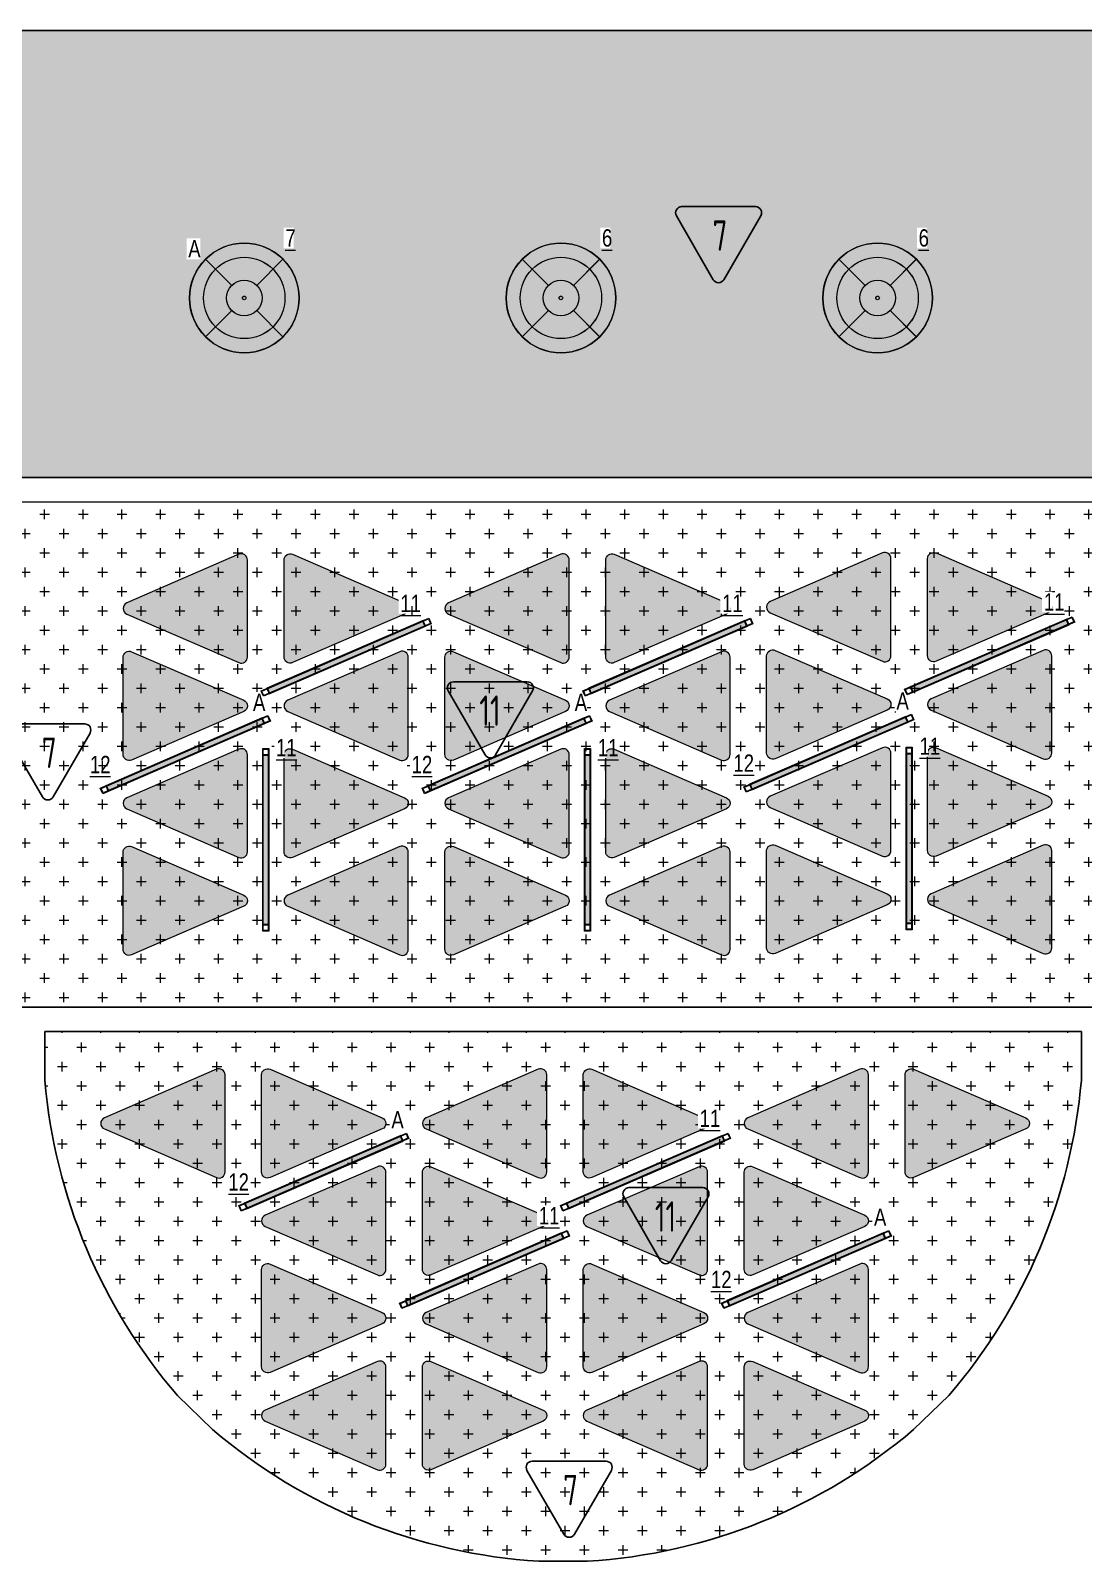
# Model space of a CAD drawing. Header units: millimetres. Extents: x -547274 to 397870, y -45599 to 141350.
# Drawn here: x -46893 to -38249, y 62294 to 74866 of the extents above; entities that cross this region are included whole.
import ezdxf

# ---------------------------------------------------------------- set-up
doc = ezdxf.new("R2010")
doc.units = ezdxf.units.MM
for name, color, linetype, lineweight in [('_ЭОМ_ОБЩ_Освещение_текст тип светильника', 172, 'Continuous', 50), ('_ЭОМ_светильник А', 1, 'Continuous', 35), ('_ЭОМ_светильник Р', 4, 'Continuous', 35), ('АР_Потолки_Штриховка', 252, 'Continuous', 0)]:
    doc.layers.add(name, color=color, linetype=linetype, lineweight=lineweight)
doc.layers.add('X-ref Light', color=250, linetype='Continuous')
for name, color, linetype, lineweight, true_color in [('АР_Потолок_RAL 095 85 40', 7, 'Continuous', 5, 0xddc87a), ('АР_Потолок_RAL 100 70 20', 7, 'Continuous', 5, 0xb3ac85), ('АР_Потолок_Покраска', 7, 'Continuous', 5, 0x007399), ('АР_Потолок_Текстура дерево', 7, 'Continuous', 5, 0xe7bf8e)]:
    doc.layers.add(name, color=color, linetype=linetype, lineweight=lineweight, true_color=true_color)
doc.layers.get('X-ref Light').off()
doc.styles.add('ISOCPEUR', font='isocpeur.ttf', dxfattribs={"height": 800})
doc.styles.add('ГОСТ', font='cad.shx', dxfattribs={"width": 0.8})

# ---------------------------------------------------------------- blocks, each defined once
blk = doc.blocks.new('A$C4757d704')
at = {"true_color": 0xf8f6b0, "transparency": 33554687}
h = blk.add_hatch(color=51, dxfattribs=at)
h.dxf.hatch_style = 1
h.paths.add_polyline_path([(214, 686), (132, 768, 0.198841), (0, 450, 0.198983), (132, 132), (214, 214, -0.198912), (116, 450, -0.198912)])
edge = h.paths.add_edge_path()
edge.add_arc((450, 450), 334, 135, 180)
edge.add_arc((450, 450), 334, 180, 225)
edge.add_line((214, 214), (347, 347))
edge.add_ellipse((450, 450), major_axis=(-146, 0), ratio=1, start_angle=315, end_angle=405, ccw=False)
edge.add_line((347, 553), (214, 686))
edge = h.paths.add_edge_path()
edge.add_line((214, 686), (347, 553))
edge.add_ellipse((450, 450), major_axis=(-146, 0), ratio=1, start_angle=225, end_angle=315, ccw=False)
edge.add_line((553, 553), (686, 686))
edge.add_arc((450, 450), 334, 45, 135)
h.paths.add_polyline_path([(132, 768), (214, 686, -0.414214), (686, 686), (768, 768, 0.414374)])
h.paths.add_polyline_path([(768, 768), (686, 686, -0.198912), (784, 450, -0.198912), (686, 214), (768, 132, 0.198983), (900, 450, 0.198841)])
edge = h.paths.add_edge_path()
edge.add_line((686, 686), (553, 553))
edge.add_ellipse((450, 450), major_axis=(-146, 0), ratio=1, start_angle=495, end_angle=585, ccw=False)
edge.add_line((553, 347), (686, 214))
edge.add_arc((450, 450), 334, 315, 360)
edge.add_arc((450, 450), 334, 0, 45)
edge = h.paths.add_edge_path()
edge.add_ellipse((450, 450), major_axis=(-146, 0), ratio=1, start_angle=405, end_angle=495, ccw=False)
edge.add_line((347, 347), (214, 214))
edge.add_arc((450, 450), 334, 225, 315)
edge.add_line((686, 214), (553, 347))
h.paths.add_polyline_path([(768, 132), (686, 214, -0.414214), (214, 214), (132, 132, 0.414054)])
edge = h.paths.add_edge_path()
edge.add_ellipse((450, 450), major_axis=(-146, 0), ratio=1, start_angle=495, end_angle=585)
edge.add_ellipse((450, 450), major_axis=(-146, 0), ratio=1, start_angle=225, end_angle=315)
edge.add_ellipse((450, 450), major_axis=(-146, 0), ratio=1, start_angle=315, end_angle=405)
edge.add_ellipse((450, 450), major_axis=(-146, 0), ratio=1, start_angle=405, end_angle=495)
edge = h.paths.add_edge_path(flags=0)
edge.add_ellipse((450, 450), major_axis=(-14.6, 0), ratio=1, start_angle=0, end_angle=360)
edge = h.paths.add_edge_path(flags=16)
edge.add_ellipse((450, 450), major_axis=(-14.6, 0), ratio=1, start_angle=0, end_angle=360)
at = {"layer": 'АР_Потолки_Штриховка', "color": 18, "ltscale": 100, "true_color": 0x000000}
for points in [[(132, 768), (347, 553)], [(768, 768), (553, 553)], [(347, 347), (132, 132)], [(553, 347), (768, 132)]]:
    blk.add_lwpolyline(points, dxfattribs=at)
for radius in [450, 334]:
    blk.add_circle((450, 450), radius, dxfattribs=at)
for major_axis in [(-146, 0), (-146, 0), (-14.6, 0)]:
    blk.add_ellipse((450, 450), major_axis=major_axis, ratio=1, start_param=3.926991, end_param=10.210176, dxfattribs=at)
blk = doc.blocks.new('светильник школа коридор')
at = {"color": 0, "linetype": 'ByBlock', "lineweight": -2}
for points in [[(-318, 318), (-103, 103)], [(318, 318), (103, 103)], [(-103, -103), (-318, -318)], [(103, -103), (318, -318)]]:
    blk.add_lwpolyline(points, dxfattribs=at)
blk.add_circle((0, 0), 334, dxfattribs=at)
for major_axis in [(-450, 0), (-146, 0), (-146, 0), (-14.6, 0)]:
    blk.add_ellipse((0, 0), major_axis=major_axis, ratio=1, start_param=3.926991, end_param=10.210176, dxfattribs=at)
blk = doc.blocks.new('RVE-PLS5070-1500-P')
at = {"color": 0, "linetype": 'ByBlock', "lineweight": -2, "ltscale": 40}
for points in [[(750, -25), (-750, -25), (-750, 25), (750, 25)], [(745, -20), (-745, -20), (-745, 20), (745, 20)]]:
    blk.add_lwpolyline(points, close=True, dxfattribs=at)

msp = doc.modelspace()

# ---------------------------------------------------------------- hatches: boundary and pattern name
at = {"layer": 'АР_Потолки_Штриховка', "ltscale": 100, "true_color": 0xf8f6b0}
h = msp.add_hatch(color=51, dxfattribs=at)
h.dxf.hatch_style = 1
h.paths.add_polyline_path([(-39648.5, 69436.8), (-38373, 69989.3), (-38388.9, 70026), (-39664.4, 69473.5)])
h = msp.add_hatch(color=51, dxfattribs=at)
h.dxf.hatch_style = 1
h.paths.add_polyline_path([(-44931.8, 69425.4), (-43656.3, 69977.9), (-43672.2, 70014.6), (-44947.7, 69462.1)])
h = msp.add_hatch(color=51, dxfattribs=at)
h.dxf.hatch_style = 1
h.paths.add_polyline_path([(-42290.2, 69425.4), (-41014.7, 69977.9), (-41030.6, 70014.6), (-42306.1, 69462.1)])
h = msp.add_hatch(color=51, dxfattribs=at)
h.dxf.hatch_style = 1
h.paths.add_polyline_path([(-46252.6, 68625.4), (-44977.1, 69177.9), (-44993, 69214.6), (-46268.5, 68662.1)])
h = msp.add_hatch(color=51, dxfattribs=at)
h.dxf.hatch_style = 1
h.paths.add_polyline_path([(-43610.9, 68625.4), (-42335.5, 69177.9), (-42351.4, 69214.6), (-43626.8, 68662.1)])
h = msp.add_hatch(color=51, dxfattribs=at)
h.dxf.hatch_style = 1
h.paths.add_polyline_path([(-40969.3, 68636.8), (-39693.8, 69189.3), (-39709.7, 69226), (-40985.2, 68673.5)])
h = msp.add_hatch(color=51, dxfattribs=at)
h.dxf.hatch_style = 1
h.paths.add_polyline_path([(-44942.4, 68915), (-44942.4, 67525), (-44982.4, 67525), (-44982.4, 68915)])
h = msp.add_hatch(color=51, dxfattribs=at)
h.dxf.hatch_style = 1
h.paths.add_polyline_path([(-42300.8, 68915), (-42300.8, 67525), (-42340.8, 67525), (-42340.8, 68915)])
h = msp.add_hatch(color=51, dxfattribs=at)
h.dxf.hatch_style = 1
h.paths.add_polyline_path([(-39659.1, 68926.4), (-39659.1, 67536.4), (-39699.1, 67536.4), (-39699.1, 68926.4)])
h = msp.add_hatch(color=51, dxfattribs=at)
h.dxf.hatch_style = 1
h.paths.add_polyline_path([(-45116.1, 65196.6), (-43840.6, 65749.1), (-43856.5, 65785.8), (-45132, 65233.3)])
h = msp.add_hatch(color=51, dxfattribs=at)
h.dxf.hatch_style = 1
h.paths.add_polyline_path([(-42474.5, 65196.6), (-41199, 65749.1), (-41214.9, 65785.8), (-42490.4, 65233.3)])
h = msp.add_hatch(color=51, dxfattribs=at)
h.dxf.hatch_style = 1
h.paths.add_polyline_path([(-43795.2, 64396.6), (-42519.7, 64949.1), (-42535.6, 64985.8), (-43811.1, 64433.3)])
h = msp.add_hatch(color=51, dxfattribs=at)
h.dxf.hatch_style = 1
h.paths.add_polyline_path([(-41153.7, 64396.6), (-39878.2, 64949.1), (-39894.1, 64985.8), (-41169.6, 64433.3)])
at = {"layer": 'АР_Потолок_RAL 095 85 40', "transparency": 33554687}
h = msp.add_hatch(color=256, dxfattribs=at)
h.dxf.hatch_style = 1
h.paths.add_polyline_path([(-46103, 70165.8, 0.6566108), (-46103, 70074.1), (-45182.3, 69675.2, 0.5396909), (-45112.4, 69721.1), (-45112.4, 70518.8, 0.5396909), (-45182.3, 70564.7)])
h = msp.add_hatch(color=256, dxfattribs=at)
h.dxf.hatch_style = 1
h.paths.add_polyline_path([(-41180.1, 70074.1, 0.6566108), (-41180.1, 70165.8), (-42100.9, 70564.7, 0.5396909), (-42170.8, 70518.8), (-42170.8, 69721.1, 0.5396909), (-42100.9, 69675.2)])
h = msp.add_hatch(color=256, dxfattribs=at)
h.dxf.hatch_style = 1
h.paths.add_polyline_path([(-38578.2, 68886.6, 0.5396909), (-38508.3, 68932.5), (-38508.3, 69730.2, 0.5396909), (-38578.2, 69776.1), (-39499, 69377.3, 0.6566108), (-39499, 69285.5)])
h = msp.add_hatch(color=256, dxfattribs=at)
h.dxf.hatch_style = 1
h.paths.add_polyline_path([(-43421.6, 69764.7, 0.5396909), (-43491.5, 69718.8), (-43491.5, 68921.1, 0.5396909), (-43421.6, 68875.2), (-42500.9, 69274.1, 0.6566108), (-42500.9, 69365.8)])
h = msp.add_hatch(color=256, dxfattribs=at)
h.dxf.hatch_style = 1
h.paths.add_polyline_path([(-44742.5, 68964.7, 0.5396909), (-44812.4, 68918.8), (-44812.4, 68121.1, 0.5396909), (-44742.5, 68075.2), (-43821.8, 68474.1, 0.6566108), (-43821.8, 68565.8)])
h = msp.add_hatch(color=256, dxfattribs=at)
h.dxf.hatch_style = 1
h.paths.add_polyline_path([(-39899, 68086.6, 0.5396909), (-39829.1, 68132.5), (-39829.1, 68930.2, 0.5396909), (-39899, 68976.1), (-40819.7, 68577.3, 0.6566108), (-40819.7, 68485.5)])
h = msp.add_hatch(color=256, dxfattribs=at)
h.dxf.hatch_style = 1
h.paths.add_polyline_path([(-46063.3, 68164.7, 0.5396909), (-46133.2, 68118.8), (-46133.2, 67321.1, 0.5396909), (-46063.3, 67275.2), (-45142.5, 67674.1, 0.6566108), (-45142.5, 67765.8)])
h = msp.add_hatch(color=256, dxfattribs=at)
h.dxf.hatch_style = 1
h.paths.add_polyline_path([(-42140.6, 67765.8, 0.6566108), (-42140.6, 67674.1), (-41219.9, 67275.2, 0.5396909), (-41150, 67321.1), (-41150, 68118.8, 0.5396909), (-41219.9, 68164.7)])
h = msp.add_hatch(color=256, dxfattribs=at)
h.dxf.hatch_style = 1
h.paths.add_polyline_path([(-46287.3, 65937.1, 0.6566108), (-46287.3, 65845.3), (-45366.6, 65446.5, 0.5396909), (-45296.7, 65492.3), (-45296.7, 66290.1, 0.5396909), (-45366.6, 66335.9)])
h = msp.add_hatch(color=256, dxfattribs=at)
h.dxf.hatch_style = 1
h.paths.add_polyline_path([(-41364.4, 65845.3, 0.6566108), (-41364.4, 65937.1), (-42285.2, 66335.9, 0.5396909), (-42355, 66290.1), (-42355, 65492.3, 0.5396909), (-42285.2, 65446.5)])
h = msp.add_hatch(color=256, dxfattribs=at)
h.dxf.hatch_style = 1
h.paths.add_polyline_path([(-43605.9, 65535.9, 0.5396909), (-43675.8, 65490.1), (-43675.8, 64692.3, 0.5396909), (-43605.9, 64646.5), (-42685.2, 65045.3, 0.6566108), (-42685.2, 65137.1)])
h = msp.add_hatch(color=256, dxfattribs=at)
h.dxf.hatch_style = 1
h.paths.add_polyline_path([(-44926.8, 64735.9, 0.5396909), (-44996.7, 64690.1), (-44996.7, 63892.3, 0.5396909), (-44926.8, 63846.5), (-44006.1, 64245.3, 0.6566108), (-44006.1, 64337.1)])
h = msp.add_hatch(color=256, dxfattribs=at)
h.dxf.hatch_style = 1
h.paths.add_polyline_path([(-40083.4, 63846.5, 0.5396909), (-40013.5, 63892.3), (-40013.5, 64690.1, 0.5396909), (-40083.4, 64735.9), (-41004.2, 64337.1, 0.6566108), (-41004.2, 64245.3)])
h = msp.add_hatch(color=256, dxfattribs=at)
h.dxf.hatch_style = 1
h.paths.add_polyline_path([(-42324.9, 63537.1, 0.6566108), (-42324.9, 63445.3), (-41404.2, 63046.5, 0.5396909), (-41334.3, 63092.3), (-41334.3, 63890.1, 0.5396909), (-41404.2, 63935.9)])
at = {"layer": 'АР_Потолок_RAL 100 70 20', "transparency": 33554687}
h = msp.add_hatch(color=256, dxfattribs=at)
h.dxf.hatch_style = 1
h.paths.add_polyline_path([(-43461.4, 70165.8, 0.6566108), (-43461.4, 70074.1), (-42540.6, 69675.2, 0.5396909), (-42470.8, 69721.1), (-42470.8, 70518.8, 0.5396909), (-42540.6, 70564.7)])
h = msp.add_hatch(color=256, dxfattribs=at)
h.dxf.hatch_style = 1
h.paths.add_polyline_path([(-39459.2, 70576.1, 0.5396909), (-39529.1, 70530.2), (-39529.1, 69732.5, 0.5396909), (-39459.2, 69686.6), (-38538.5, 70085.5, 0.6566108), (-38538.5, 70177.3)])
h = msp.add_hatch(color=256, dxfattribs=at)
h.dxf.hatch_style = 1
h.paths.add_polyline_path([(-40849.8, 68932.5, 0.5396909), (-40780, 68886.6), (-39859.2, 69285.5, 0.6566108), (-39859.2, 69377.3), (-40780, 69776.1, 0.5396909), (-40849.8, 69730.2)])
h = msp.add_hatch(color=256, dxfattribs=at)
h.dxf.hatch_style = 1
h.paths.add_polyline_path([(-44782.3, 69365.8, 0.6566108), (-44782.3, 69274.1), (-43861.5, 68875.2, 0.5396909), (-43791.7, 68921.1), (-43791.7, 69718.8, 0.5396909), (-43861.5, 69764.7)])
h = msp.add_hatch(color=256, dxfattribs=at)
h.dxf.hatch_style = 1
h.paths.add_polyline_path([(-46103, 68565.8, 0.6566108), (-46103, 68474.1), (-45182.3, 68075.2, 0.5396909), (-45112.4, 68121.1), (-45112.4, 68918.8, 0.5396909), (-45182.3, 68964.7)])
h = msp.add_hatch(color=256, dxfattribs=at)
h.dxf.hatch_style = 1
h.paths.add_polyline_path([(-41180.1, 68474.1, 0.6566108), (-41180.1, 68565.8), (-42100.9, 68964.7, 0.5396909), (-42170.8, 68918.8), (-42170.8, 68121.1, 0.5396909), (-42100.9, 68075.2)])
h = msp.add_hatch(color=256, dxfattribs=at)
h.dxf.hatch_style = 1
h.paths.add_polyline_path([(-43421.6, 68164.7, 0.5396909), (-43491.5, 68118.8), (-43491.5, 67321.1, 0.5396909), (-43421.6, 67275.2), (-42500.9, 67674.1, 0.6566108), (-42500.9, 67765.8)])
h = msp.add_hatch(color=256, dxfattribs=at)
h.dxf.hatch_style = 1
h.paths.add_polyline_path([(-38578.2, 67286.6, 0.5396909), (-38508.3, 67332.5), (-38508.3, 68130.2, 0.5396909), (-38578.2, 68176.1), (-39499, 67777.3, 0.6566108), (-39499, 67685.5)])
h = msp.add_hatch(color=256, dxfattribs=at)
h.dxf.hatch_style = 1
h.paths.add_polyline_path([(-43645.7, 65937.1, 0.6566108), (-43645.7, 65845.3), (-42724.9, 65446.5, 0.5396909), (-42655, 65492.3), (-42655, 66290.1, 0.5396909), (-42724.9, 66335.9)])
h = msp.add_hatch(color=256, dxfattribs=at)
h.dxf.hatch_style = 1
h.paths.add_polyline_path([(-39643.7, 66335.9, 0.5396909), (-39713.5, 66290.1), (-39713.5, 65492.3, 0.5396909), (-39643.7, 65446.5), (-38722.9, 65845.3, 0.6566108), (-38722.9, 65937.1)])
h = msp.add_hatch(color=256, dxfattribs=at)
h.dxf.hatch_style = 1
h.paths.add_polyline_path([(-44966.6, 65137.1, 0.6566108), (-44966.6, 65045.3), (-44045.8, 64646.5, 0.5396909), (-43975.9, 64692.3), (-43975.9, 65490.1, 0.5396909), (-44045.8, 65535.9)])
h = msp.add_hatch(color=256, dxfattribs=at)
h.dxf.hatch_style = 1
h.paths.add_polyline_path([(-41034.3, 64692.3, 0.5396909), (-40964.4, 64646.5), (-40043.7, 65045.3, 0.6566108), (-40043.7, 65137.1), (-40964.4, 65535.9, 0.5396909), (-41034.3, 65490.1)])
h = msp.add_hatch(color=256, dxfattribs=at)
h.dxf.hatch_style = 1
h.paths.add_polyline_path([(-41364.4, 64245.3, 0.6566108), (-41364.4, 64337.1), (-42285.2, 64735.9, 0.5396909), (-42355, 64690.1), (-42355, 63892.3, 0.5396909), (-42285.2, 63846.5)])
h = msp.add_hatch(color=256, dxfattribs=at)
h.dxf.hatch_style = 1
h.paths.add_polyline_path([(-43605.9, 63935.9, 0.5396909), (-43675.8, 63890.1), (-43675.8, 63092.3, 0.5396909), (-43605.9, 63046.5), (-42685.2, 63445.3, 0.6566108), (-42685.2, 63537.1)])
at = {"layer": 'АР_Потолок_Покраска'}
h = msp.add_hatch(dxfattribs=at)
h.set_pattern_fill('CROSS', color=256, scale=25)
h.paths.add_polyline_path([(-55745.7, 74164.5), (-50960.7, 74164.5), (-50960.7, 74865.7), (-34180.7, 74865.7), (-34179, 74164.5), (-29329, 74164.5), (-29330.7, 71195.7), (-55745.7, 71195.7)])
h = msp.add_hatch(dxfattribs=at)
h.set_pattern_fill('CROSS', color=256, scale=25)
h.set_pattern_definition([(0, (-298436.24, 56765.23), (158.75, 158.75), [79.375, -238.125]), (90, (-298396.55, 56725.54), (-158.75, 158.75), [79.375, -238.125])])
h.paths.add_polyline_path([(-47485.7, 70993.8), (-37247.3, 70995.7), (-37247.4, 66845.7), (-47485.7, 66845.7)])
h = msp.add_hatch(dxfattribs=at)
h.set_pattern_fill('CROSS', color=256, scale=25)
edge = h.paths.add_edge_path()
edge.add_line((-46776.1, 66645.7), (-38266, 66645.7))
edge.add_line((-38266, 66645.7), (-38266, 66245.7))
edge.add_arc((-42821.2, 66636.9), 4572, 319.30037, 355.09177, ccw=False)
edge.add_line((-39355, 63655.5), (-39642.8, 63377.6))
edge.add_arc((-42595.2, 66830.2), 4542.9, 273.46523, 310.53514, ccw=False)
edge.add_line((-42320.7, 62295.7), (-42720.7, 62295.7))
edge.add_arc((-42446.1, 66830.2), 4542.9, 229.4653, 266.535, ccw=False)
edge.add_line((-45398.6, 63377.6), (-45686.3, 63655.5))
edge.add_arc((-42219.6, 66638.5), 4573.5, 184.92695, 220.71087, ccw=False)
edge.add_line((-46776.1, 66245.7), (-46776.1, 66645.7))
at = {"layer": 'АР_Потолок_Текстура дерево', "transparency": 33554687}
h = msp.add_hatch(color=256, dxfattribs=at)
h.dxf.hatch_style = 1
h.paths.add_polyline_path([(-44742.5, 70564.7, 0.5396909), (-44812.4, 70518.8), (-44812.4, 69721.1, 0.5396909), (-44742.5, 69675.2), (-43821.8, 70074.1, 0.6566108), (-43821.8, 70165.8)])
h = msp.add_hatch(color=256, dxfattribs=at)
h.dxf.hatch_style = 1
h.paths.add_polyline_path([(-39899, 69686.6, 0.5396909), (-39829.1, 69732.5), (-39829.1, 70530.2, 0.5396909), (-39899, 70576.1), (-40819.7, 70177.3, 0.6566108), (-40819.7, 70085.5)])
h = msp.add_hatch(color=256, dxfattribs=at)
h.dxf.hatch_style = 1
h.paths.add_polyline_path([(-46063.3, 69764.7, 0.5396909), (-46133.2, 69718.8), (-46133.2, 68921.1, 0.5396909), (-46063.3, 68875.2), (-45142.5, 69274.1, 0.6566108), (-45142.5, 69365.8)])
h = msp.add_hatch(color=256, dxfattribs=at)
h.dxf.hatch_style = 1
h.paths.add_polyline_path([(-42140.6, 69365.8, 0.6566108), (-42140.6, 69274.1), (-41219.9, 68875.2, 0.5396909), (-41150, 68921.1), (-41150, 69718.8, 0.5396909), (-41219.9, 69764.7)])
h = msp.add_hatch(color=256, dxfattribs=at)
h.dxf.hatch_style = 1
h.paths.add_polyline_path([(-43461.4, 68565.8, 0.6566108), (-43461.4, 68474.1), (-42540.6, 68075.2, 0.5396909), (-42470.8, 68121.1), (-42470.8, 68918.8, 0.5396909), (-42540.6, 68964.7)])
h = msp.add_hatch(color=256, dxfattribs=at)
h.dxf.hatch_style = 1
h.paths.add_polyline_path([(-39459.2, 68976.1, 0.5396909), (-39529.1, 68930.2), (-39529.1, 68132.5, 0.5396909), (-39459.2, 68086.6), (-38538.5, 68485.5, 0.6566108), (-38538.5, 68577.3)])
h = msp.add_hatch(color=256, dxfattribs=at)
h.dxf.hatch_style = 1
h.paths.add_polyline_path([(-44782.3, 67765.8, 0.6566108), (-44782.3, 67674.1), (-43861.5, 67275.2, 0.5396909), (-43791.7, 67321.1), (-43791.7, 68118.8, 0.5396909), (-43861.5, 68164.7)])
h = msp.add_hatch(color=256, dxfattribs=at)
h.dxf.hatch_style = 1
h.paths.add_polyline_path([(-40849.8, 67332.5, 0.5396909), (-40780, 67286.6), (-39859.2, 67685.5, 0.6566108), (-39859.2, 67777.3), (-40780, 68176.1, 0.5396909), (-40849.8, 68130.2)])
h = msp.add_hatch(color=256, dxfattribs=at)
h.dxf.hatch_style = 1
h.paths.add_polyline_path([(-44926.8, 66335.9, 0.5396909), (-44996.7, 66290.1), (-44996.7, 65492.3, 0.5396909), (-44926.8, 65446.5), (-44006.1, 65845.3, 0.6566108), (-44006.1, 65937.1)])
h = msp.add_hatch(color=256, dxfattribs=at)
h.dxf.hatch_style = 1
h.paths.add_polyline_path([(-40083.4, 65446.5, 0.5396909), (-40013.5, 65492.3), (-40013.5, 66290.1, 0.5396909), (-40083.4, 66335.9), (-41004.2, 65937.1, 0.6566108), (-41004.2, 65845.3)])
h = msp.add_hatch(color=256, dxfattribs=at)
h.dxf.hatch_style = 1
h.paths.add_polyline_path([(-42324.9, 65137.1, 0.6566108), (-42324.9, 65045.3), (-41404.2, 64646.5, 0.5396909), (-41334.3, 64692.3), (-41334.3, 65490.1, 0.5396909), (-41404.2, 65535.9)])
h = msp.add_hatch(color=256, dxfattribs=at)
h.dxf.hatch_style = 1
h.paths.add_polyline_path([(-43645.7, 64337.1, 0.6566108), (-43645.7, 64245.3), (-42724.9, 63846.5, 0.5396909), (-42655, 63892.3), (-42655, 64690.1, 0.5396909), (-42724.9, 64735.9)])
h = msp.add_hatch(color=256, dxfattribs=at)
h.dxf.hatch_style = 1
h.paths.add_polyline_path([(-44966.6, 63537.1, 0.6566108), (-44966.6, 63445.3), (-44045.8, 63046.5, 0.5396909), (-43975.9, 63092.3), (-43975.9, 63890.1, 0.5396909), (-44045.8, 63935.9)])
h = msp.add_hatch(color=256, dxfattribs=at)
h.dxf.hatch_style = 1
h.paths.add_polyline_path([(-41034.3, 63092.3, 0.5396909), (-40964.4, 63046.5), (-40043.7, 63445.3, 0.6566108), (-40043.7, 63537.1), (-40964.4, 63935.9, 0.5396909), (-41034.3, 63890.1)])

# ---------------------------------------------------------------- linework, layer by layer
for points in [[(-55745.7, 74164.5), (-50960.7, 74164.5), (-50960.7, 74865.7), (-34180.7, 74865.7), (-34179, 74164.5), (-29329, 74164.5), (-29330.7, 71195.7), (-55745.7, 71195.7)], [(-47485.7, 70993.8), (-37247.3, 70995.7), (-37247.4, 66845.7), (-47485.7, 66845.7)]]:
    msp.add_lwpolyline(points, close=True)
for points in [[(-41547.7, 73420.2), (-40941.5, 73420.2, -0.5773495), (-40898.2, 73345.2), (-41201.3, 72820.2, -0.5773541), (-41287.9, 72820.2), (-41591, 73345.2, -0.5773491), (-41547.7, 73420.2, -0.0000017)], [(-43421.1, 69517.8), (-42814.9, 69517.8, -0.5773495), (-42771.6, 69442.8), (-43074.7, 68917.8, -0.5773541), (-43161.3, 68917.8), (-43464.4, 69442.8, -0.5773491), (-43421.1, 69517.8, -0.0000017)], [(-47054.7, 69172.3), (-46448.5, 69172.3, -0.5773495), (-46405.2, 69097.3), (-46708.3, 68572.3, -0.5773541), (-46794.9, 68572.3), (-47098, 69097.3, -0.5773491), (-47054.7, 69172.3, -0.0000017)], [(-41980.1, 65363.8), (-41373.9, 65363.8, -0.5773495), (-41330.6, 65288.8), (-41633.7, 64763.8, -0.5773541), (-41720.3, 64763.8), (-42023.4, 65288.8, -0.5773491), (-41980.1, 65363.8, -0.0000017)], [(-42774.4, 63116.9), (-42168.2, 63116.9, -0.5773495), (-42124.9, 63041.9), (-42428, 62516.9, -0.5773541), (-42514.6, 62516.9), (-42817.7, 63041.9, -0.5773491), (-42774.4, 63116.9, -0.0000017)]]:
    msp.add_lwpolyline(points, format="xyb")
msp.add_lwpolyline([(-46776.1, 66645.7), (-38266, 66645.7), (-38266, 66245.7, -0.1574515), (-39355, 63655.5), (-39642.8, 63377.6, -0.1631735), (-42320.7, 62295.7), (-42720.7, 62295.7, -0.1631725), (-45398.6, 63377.6), (-45686.3, 63655.5, -0.1574181), (-46776.1, 66245.7)], format="xyb", close=True)
at = {"layer": 'АР_Потолки_Штриховка', "color": 18, "ltscale": 100, "true_color": 0x000000}
for points in [[(-45182.3, 69675.2, 0.5396909), (-45112.4, 69721.1), (-45112.4, 70518.8, 0.5396909), (-45182.3, 70564.7), (-46103, 70165.8, 0.6566108), (-46103, 70074.1), (-45182.3, 69675.2)], [(-44742.5, 69675.2, -0.5396909), (-44812.4, 69721.1), (-44812.4, 70518.8, -0.5396909), (-44742.5, 70564.7), (-43821.8, 70165.8, -0.6566108), (-43821.8, 70074.1), (-44742.5, 69675.2)], [(-42540.6, 69675.2, 0.5396909), (-42470.8, 69721.1), (-42470.8, 70518.8, 0.5396909), (-42540.6, 70564.7), (-43461.4, 70165.8, 0.6566108), (-43461.4, 70074.1), (-42540.6, 69675.2)], [(-42100.9, 69675.2, -0.5396909), (-42170.8, 69721.1), (-42170.8, 70518.8, -0.5396909), (-42100.9, 70564.7), (-41180.1, 70165.8, -0.6566108), (-41180.1, 70074.1), (-42100.9, 69675.2)], [(-39899, 69686.6, 0.5396909), (-39829.1, 69732.5), (-39829.1, 70530.2, 0.5396909), (-39899, 70576.1), (-40819.7, 70177.3, 0.6566108), (-40819.7, 70085.5), (-39899, 69686.6)], [(-39459.2, 69686.6, -0.5396909), (-39529.1, 69732.5), (-39529.1, 70530.2, -0.5396909), (-39459.2, 70576.1), (-38538.5, 70177.3, -0.6566108), (-38538.5, 70085.5), (-39459.2, 69686.6)], [(-40780, 68886.6, -0.5396909), (-40849.8, 68932.5), (-40849.8, 69730.2, -0.5396909), (-40780, 69776.1), (-39859.2, 69377.3, -0.6566108), (-39859.2, 69285.5), (-40780, 68886.6)], [(-38578.2, 68886.6, 0.5396909), (-38508.3, 68932.5), (-38508.3, 69730.2, 0.5396909), (-38578.2, 69776.1), (-39499, 69377.3, 0.6566108), (-39499, 69285.5), (-38578.2, 68886.6)], [(-46063.3, 68875.2, -0.5396909), (-46133.2, 68921.1), (-46133.2, 69718.8, -0.5396909), (-46063.3, 69764.7), (-45142.5, 69365.8, -0.6566108), (-45142.5, 69274.1), (-46063.3, 68875.2)], [(-43861.5, 68875.2, 0.5396909), (-43791.7, 68921.1), (-43791.7, 69718.8, 0.5396909), (-43861.5, 69764.7), (-44782.3, 69365.8, 0.6566108), (-44782.3, 69274.1), (-43861.5, 68875.2)], [(-43421.6, 68875.2, -0.5396909), (-43491.5, 68921.1), (-43491.5, 69718.8, -0.5396909), (-43421.6, 69764.7), (-42500.9, 69365.8, -0.6566108), (-42500.9, 69274.1), (-43421.6, 68875.2)], [(-41219.9, 68875.2, 0.5396909), (-41150, 68921.1), (-41150, 69718.8, 0.5396909), (-41219.9, 69764.7), (-42140.6, 69365.8, 0.6566108), (-42140.6, 69274.1), (-41219.9, 68875.2)], [(-45182.3, 68075.2, 0.5396909), (-45112.4, 68121.1), (-45112.4, 68918.8, 0.5396909), (-45182.3, 68964.7), (-46103, 68565.8, 0.6566108), (-46103, 68474.1), (-45182.3, 68075.2)], [(-44742.5, 68075.2, -0.5396909), (-44812.4, 68121.1), (-44812.4, 68918.8, -0.5396909), (-44742.5, 68964.7), (-43821.8, 68565.8, -0.6566108), (-43821.8, 68474.1), (-44742.5, 68075.2)], [(-42540.6, 68075.2, 0.5396909), (-42470.8, 68121.1), (-42470.8, 68918.8, 0.5396909), (-42540.6, 68964.7), (-43461.4, 68565.8, 0.6566108), (-43461.4, 68474.1), (-42540.6, 68075.2)], [(-42100.9, 68075.2, -0.5396909), (-42170.8, 68121.1), (-42170.8, 68918.8, -0.5396909), (-42100.9, 68964.7), (-41180.1, 68565.8, -0.6566108), (-41180.1, 68474.1), (-42100.9, 68075.2)], [(-39899, 68086.6, 0.5396909), (-39829.1, 68132.5), (-39829.1, 68930.2, 0.5396909), (-39899, 68976.1), (-40819.7, 68577.3, 0.6566108), (-40819.7, 68485.5), (-39899, 68086.6)], [(-39459.2, 68086.6, -0.5396909), (-39529.1, 68132.5), (-39529.1, 68930.2, -0.5396909), (-39459.2, 68976.1), (-38538.5, 68577.3, -0.6566108), (-38538.5, 68485.5), (-39459.2, 68086.6)], [(-46063.3, 67275.2, -0.5396909), (-46133.2, 67321.1), (-46133.2, 68118.8, -0.5396909), (-46063.3, 68164.7), (-45142.5, 67765.8, -0.6566108), (-45142.5, 67674.1), (-46063.3, 67275.2)], [(-43861.5, 67275.2, 0.5396909), (-43791.7, 67321.1), (-43791.7, 68118.8, 0.5396909), (-43861.5, 68164.7), (-44782.3, 67765.8, 0.6566108), (-44782.3, 67674.1), (-43861.5, 67275.2)], [(-43421.6, 67275.2, -0.5396909), (-43491.5, 67321.1), (-43491.5, 68118.8, -0.5396909), (-43421.6, 68164.7), (-42500.9, 67765.8, -0.6566108), (-42500.9, 67674.1), (-43421.6, 67275.2)], [(-41219.9, 67275.2, 0.5396909), (-41150, 67321.1), (-41150, 68118.8, 0.5396909), (-41219.9, 68164.7), (-42140.6, 67765.8, 0.6566108), (-42140.6, 67674.1), (-41219.9, 67275.2)], [(-40780, 67286.6, -0.5396909), (-40849.8, 67332.5), (-40849.8, 68130.2, -0.5396909), (-40780, 68176.1), (-39859.2, 67777.3, -0.6566108), (-39859.2, 67685.5), (-40780, 67286.6)], [(-38578.2, 67286.6, 0.5396909), (-38508.3, 67332.5), (-38508.3, 68130.2, 0.5396909), (-38578.2, 68176.1), (-39499, 67777.3, 0.6566108), (-39499, 67685.5), (-38578.2, 67286.6)], [(-45366.6, 65446.5, 0.5396909), (-45296.7, 65492.3), (-45296.7, 66290.1, 0.5396909), (-45366.6, 66335.9), (-46287.3, 65937.1, 0.6566108), (-46287.3, 65845.3), (-45366.6, 65446.5)], [(-44926.8, 65446.5, -0.5396909), (-44996.7, 65492.3), (-44996.7, 66290.1, -0.5396909), (-44926.8, 66335.9), (-44006.1, 65937.1, -0.6566108), (-44006.1, 65845.3), (-44926.8, 65446.5)], [(-42724.9, 65446.5, 0.5396909), (-42655, 65492.3), (-42655, 66290.1, 0.5396909), (-42724.9, 66335.9), (-43645.7, 65937.1, 0.6566108), (-43645.7, 65845.3), (-42724.9, 65446.5)], [(-42285.2, 65446.5, -0.5396909), (-42355, 65492.3), (-42355, 66290.1, -0.5396909), (-42285.2, 66335.9), (-41364.4, 65937.1, -0.6566108), (-41364.4, 65845.3), (-42285.2, 65446.5)], [(-40083.4, 65446.5, 0.5396909), (-40013.5, 65492.3), (-40013.5, 66290.1, 0.5396909), (-40083.4, 66335.9), (-41004.2, 65937.1, 0.6566108), (-41004.2, 65845.3), (-40083.4, 65446.5)], [(-39643.7, 65446.5, -0.5396909), (-39713.5, 65492.3), (-39713.5, 66290.1, -0.5396909), (-39643.7, 66335.9), (-38722.9, 65937.1, -0.6566108), (-38722.9, 65845.3), (-39643.7, 65446.5)], [(-44045.8, 64646.5, 0.5396909), (-43975.9, 64692.3), (-43975.9, 65490.1, 0.5396909), (-44045.8, 65535.9), (-44966.6, 65137.1, 0.6566108), (-44966.6, 65045.3), (-44045.8, 64646.5)], [(-43605.9, 64646.5, -0.5396909), (-43675.8, 64692.3), (-43675.8, 65490.1, -0.5396909), (-43605.9, 65535.9), (-42685.2, 65137.1, -0.6566108), (-42685.2, 65045.3), (-43605.9, 64646.5)], [(-41404.2, 64646.5, 0.5396909), (-41334.3, 64692.3), (-41334.3, 65490.1, 0.5396909), (-41404.2, 65535.9), (-42324.9, 65137.1, 0.6566108), (-42324.9, 65045.3), (-41404.2, 64646.5)], [(-40964.4, 64646.5, -0.5396909), (-41034.3, 64692.3), (-41034.3, 65490.1, -0.5396909), (-40964.4, 65535.9), (-40043.7, 65137.1, -0.6566108), (-40043.7, 65045.3), (-40964.4, 64646.5)], [(-44926.8, 63846.5, -0.5396909), (-44996.7, 63892.3), (-44996.7, 64690.1, -0.5396909), (-44926.8, 64735.9), (-44006.1, 64337.1, -0.6566108), (-44006.1, 64245.3), (-44926.8, 63846.5)], [(-42724.9, 63846.5, 0.5396909), (-42655, 63892.3), (-42655, 64690.1, 0.5396909), (-42724.9, 64735.9), (-43645.7, 64337.1, 0.6566108), (-43645.7, 64245.3), (-42724.9, 63846.5)], [(-42285.2, 63846.5, -0.5396909), (-42355, 63892.3), (-42355, 64690.1, -0.5396909), (-42285.2, 64735.9), (-41364.4, 64337.1, -0.6566108), (-41364.4, 64245.3), (-42285.2, 63846.5)], [(-40083.4, 63846.5, 0.5396909), (-40013.5, 63892.3), (-40013.5, 64690.1, 0.5396909), (-40083.4, 64735.9), (-41004.2, 64337.1, 0.6566108), (-41004.2, 64245.3), (-40083.4, 63846.5)], [(-44045.8, 63046.5, 0.5396909), (-43975.9, 63092.3), (-43975.9, 63890.1, 0.5396909), (-44045.8, 63935.9), (-44966.6, 63537.1, 0.6566108), (-44966.6, 63445.3), (-44045.8, 63046.5)], [(-43605.9, 63046.5, -0.5396909), (-43675.8, 63092.3), (-43675.8, 63890.1, -0.5396909), (-43605.9, 63935.9), (-42685.2, 63537.1, -0.6566108), (-42685.2, 63445.3), (-43605.9, 63046.5)], [(-41404.2, 63046.5, 0.5396909), (-41334.3, 63092.3), (-41334.3, 63890.1, 0.5396909), (-41404.2, 63935.9), (-42324.9, 63537.1, 0.6566108), (-42324.9, 63445.3), (-41404.2, 63046.5)], [(-40964.4, 63046.5, -0.5396909), (-41034.3, 63092.3), (-41034.3, 63890.1, -0.5396909), (-40964.4, 63935.9), (-40043.7, 63537.1, -0.6566108), (-40043.7, 63445.3), (-40964.4, 63046.5)]]:
    msp.add_lwpolyline(points, format="xyb", dxfattribs=at)
at = {"layer": 'АР_Потолки_Штриховка', "color": 18, "lineweight": 18, "ltscale": 100, "true_color": 0x000000}
for points in [[(-45182.3, 69675.2, 0.5396909), (-45112.4, 69721.1), (-45112.4, 70518.8, 0.5396909), (-45182.3, 70564.7), (-46103, 70165.8, 0.6566108), (-46103, 70074.1), (-45182.3, 69675.2)], [(-44742.5, 69675.2, -0.5396909), (-44812.4, 69721.1), (-44812.4, 70518.8, -0.5396909), (-44742.5, 70564.7), (-43821.8, 70165.8, -0.6566108), (-43821.8, 70074.1), (-44742.5, 69675.2)], [(-42540.6, 69675.2, 0.5396909), (-42470.8, 69721.1), (-42470.8, 70518.8, 0.5396909), (-42540.6, 70564.7), (-43461.4, 70165.8, 0.6566108), (-43461.4, 70074.1), (-42540.6, 69675.2)], [(-42100.9, 69675.2, -0.5396909), (-42170.8, 69721.1), (-42170.8, 70518.8, -0.5396909), (-42100.9, 70564.7), (-41180.1, 70165.8, -0.6566108), (-41180.1, 70074.1), (-42100.9, 69675.2)], [(-39899, 69686.6, 0.5396909), (-39829.1, 69732.5), (-39829.1, 70530.2, 0.5396909), (-39899, 70576.1), (-40819.7, 70177.3, 0.6566108), (-40819.7, 70085.5), (-39899, 69686.6)], [(-39459.2, 69686.6, -0.5396909), (-39529.1, 69732.5), (-39529.1, 70530.2, -0.5396909), (-39459.2, 70576.1), (-38538.5, 70177.3, -0.6566108), (-38538.5, 70085.5), (-39459.2, 69686.6)], [(-40780, 68886.6, -0.5396909), (-40849.8, 68932.5), (-40849.8, 69730.2, -0.5396909), (-40780, 69776.1), (-39859.2, 69377.3, -0.6566108), (-39859.2, 69285.5), (-40780, 68886.6)], [(-38578.2, 68886.6, 0.5396909), (-38508.3, 68932.5), (-38508.3, 69730.2, 0.5396909), (-38578.2, 69776.1), (-39499, 69377.3, 0.6566108), (-39499, 69285.5), (-38578.2, 68886.6)], [(-46063.3, 68875.2, -0.5396909), (-46133.2, 68921.1), (-46133.2, 69718.8, -0.5396909), (-46063.3, 69764.7), (-45142.5, 69365.8, -0.6566108), (-45142.5, 69274.1), (-46063.3, 68875.2)], [(-43861.5, 68875.2, 0.5396909), (-43791.7, 68921.1), (-43791.7, 69718.8, 0.5396909), (-43861.5, 69764.7), (-44782.3, 69365.8, 0.6566108), (-44782.3, 69274.1), (-43861.5, 68875.2)], [(-43421.6, 68875.2, -0.5396909), (-43491.5, 68921.1), (-43491.5, 69718.8, -0.5396909), (-43421.6, 69764.7), (-42500.9, 69365.8, -0.6566108), (-42500.9, 69274.1), (-43421.6, 68875.2)], [(-41219.9, 68875.2, 0.5396909), (-41150, 68921.1), (-41150, 69718.8, 0.5396909), (-41219.9, 69764.7), (-42140.6, 69365.8, 0.6566108), (-42140.6, 69274.1), (-41219.9, 68875.2)], [(-45182.3, 68075.2, 0.5396909), (-45112.4, 68121.1), (-45112.4, 68918.8, 0.5396909), (-45182.3, 68964.7), (-46103, 68565.8, 0.6566108), (-46103, 68474.1), (-45182.3, 68075.2)], [(-44742.5, 68075.2, -0.5396909), (-44812.4, 68121.1), (-44812.4, 68918.8, -0.5396909), (-44742.5, 68964.7), (-43821.8, 68565.8, -0.6566108), (-43821.8, 68474.1), (-44742.5, 68075.2)], [(-42540.6, 68075.2, 0.5396909), (-42470.8, 68121.1), (-42470.8, 68918.8, 0.5396909), (-42540.6, 68964.7), (-43461.4, 68565.8, 0.6566108), (-43461.4, 68474.1), (-42540.6, 68075.2)], [(-42100.9, 68075.2, -0.5396909), (-42170.8, 68121.1), (-42170.8, 68918.8, -0.5396909), (-42100.9, 68964.7), (-41180.1, 68565.8, -0.6566108), (-41180.1, 68474.1), (-42100.9, 68075.2)], [(-39899, 68086.6, 0.5396909), (-39829.1, 68132.5), (-39829.1, 68930.2, 0.5396909), (-39899, 68976.1), (-40819.7, 68577.3, 0.6566108), (-40819.7, 68485.5), (-39899, 68086.6)], [(-39459.2, 68086.6, -0.5396909), (-39529.1, 68132.5), (-39529.1, 68930.2, -0.5396909), (-39459.2, 68976.1), (-38538.5, 68577.3, -0.6566108), (-38538.5, 68485.5), (-39459.2, 68086.6)], [(-46063.3, 67275.2, -0.5396909), (-46133.2, 67321.1), (-46133.2, 68118.8, -0.5396909), (-46063.3, 68164.7), (-45142.5, 67765.8, -0.6566108), (-45142.5, 67674.1), (-46063.3, 67275.2)], [(-43861.5, 67275.2, 0.5396909), (-43791.7, 67321.1), (-43791.7, 68118.8, 0.5396909), (-43861.5, 68164.7), (-44782.3, 67765.8, 0.6566108), (-44782.3, 67674.1), (-43861.5, 67275.2)], [(-43421.6, 67275.2, -0.5396909), (-43491.5, 67321.1), (-43491.5, 68118.8, -0.5396909), (-43421.6, 68164.7), (-42500.9, 67765.8, -0.6566108), (-42500.9, 67674.1), (-43421.6, 67275.2)], [(-41219.9, 67275.2, 0.5396909), (-41150, 67321.1), (-41150, 68118.8, 0.5396909), (-41219.9, 68164.7), (-42140.6, 67765.8, 0.6566108), (-42140.6, 67674.1), (-41219.9, 67275.2)], [(-40780, 67286.6, -0.5396909), (-40849.8, 67332.5), (-40849.8, 68130.2, -0.5396909), (-40780, 68176.1), (-39859.2, 67777.3, -0.6566108), (-39859.2, 67685.5), (-40780, 67286.6)], [(-38578.2, 67286.6, 0.5396909), (-38508.3, 67332.5), (-38508.3, 68130.2, 0.5396909), (-38578.2, 68176.1), (-39499, 67777.3, 0.6566108), (-39499, 67685.5), (-38578.2, 67286.6)], [(-45366.6, 65446.5, 0.5396909), (-45296.7, 65492.3), (-45296.7, 66290.1, 0.5396909), (-45366.6, 66335.9), (-46287.3, 65937.1, 0.6566108), (-46287.3, 65845.3), (-45366.6, 65446.5)], [(-44926.8, 65446.5, -0.5396909), (-44996.7, 65492.3), (-44996.7, 66290.1, -0.5396909), (-44926.8, 66335.9), (-44006.1, 65937.1, -0.6566108), (-44006.1, 65845.3), (-44926.8, 65446.5)], [(-42724.9, 65446.5, 0.5396909), (-42655, 65492.3), (-42655, 66290.1, 0.5396909), (-42724.9, 66335.9), (-43645.7, 65937.1, 0.6566108), (-43645.7, 65845.3), (-42724.9, 65446.5)], [(-42285.2, 65446.5, -0.5396909), (-42355, 65492.3), (-42355, 66290.1, -0.5396909), (-42285.2, 66335.9), (-41364.4, 65937.1, -0.6566108), (-41364.4, 65845.3), (-42285.2, 65446.5)], [(-40083.4, 65446.5, 0.5396909), (-40013.5, 65492.3), (-40013.5, 66290.1, 0.5396909), (-40083.4, 66335.9), (-41004.2, 65937.1, 0.6566108), (-41004.2, 65845.3), (-40083.4, 65446.5)], [(-39643.7, 65446.5, -0.5396909), (-39713.5, 65492.3), (-39713.5, 66290.1, -0.5396909), (-39643.7, 66335.9), (-38722.9, 65937.1, -0.6566108), (-38722.9, 65845.3), (-39643.7, 65446.5)], [(-44045.8, 64646.5, 0.5396909), (-43975.9, 64692.3), (-43975.9, 65490.1, 0.5396909), (-44045.8, 65535.9), (-44966.6, 65137.1, 0.6566108), (-44966.6, 65045.3), (-44045.8, 64646.5)], [(-43605.9, 64646.5, -0.5396909), (-43675.8, 64692.3), (-43675.8, 65490.1, -0.5396909), (-43605.9, 65535.9), (-42685.2, 65137.1, -0.6566108), (-42685.2, 65045.3), (-43605.9, 64646.5)], [(-41404.2, 64646.5, 0.5396909), (-41334.3, 64692.3), (-41334.3, 65490.1, 0.5396909), (-41404.2, 65535.9), (-42324.9, 65137.1, 0.6566108), (-42324.9, 65045.3), (-41404.2, 64646.5)], [(-40964.4, 64646.5, -0.5396909), (-41034.3, 64692.3), (-41034.3, 65490.1, -0.5396909), (-40964.4, 65535.9), (-40043.7, 65137.1, -0.6566108), (-40043.7, 65045.3), (-40964.4, 64646.5)], [(-44926.8, 63846.5, -0.5396909), (-44996.7, 63892.3), (-44996.7, 64690.1, -0.5396909), (-44926.8, 64735.9), (-44006.1, 64337.1, -0.6566108), (-44006.1, 64245.3), (-44926.8, 63846.5)], [(-42724.9, 63846.5, 0.5396909), (-42655, 63892.3), (-42655, 64690.1, 0.5396909), (-42724.9, 64735.9), (-43645.7, 64337.1, 0.6566108), (-43645.7, 64245.3), (-42724.9, 63846.5)], [(-42285.2, 63846.5, -0.5396909), (-42355, 63892.3), (-42355, 64690.1, -0.5396909), (-42285.2, 64735.9), (-41364.4, 64337.1, -0.6566108), (-41364.4, 64245.3), (-42285.2, 63846.5)], [(-40083.4, 63846.5, 0.5396909), (-40013.5, 63892.3), (-40013.5, 64690.1, 0.5396909), (-40083.4, 64735.9), (-41004.2, 64337.1, 0.6566108), (-41004.2, 64245.3), (-40083.4, 63846.5)], [(-44045.8, 63046.5, 0.5396909), (-43975.9, 63092.3), (-43975.9, 63890.1, 0.5396909), (-44045.8, 63935.9), (-44966.6, 63537.1, 0.6566108), (-44966.6, 63445.3), (-44045.8, 63046.5)], [(-43605.9, 63046.5, -0.5396909), (-43675.8, 63092.3), (-43675.8, 63890.1, -0.5396909), (-43605.9, 63935.9), (-42685.2, 63537.1, -0.6566108), (-42685.2, 63445.3), (-43605.9, 63046.5)], [(-41404.2, 63046.5, 0.5396909), (-41334.3, 63092.3), (-41334.3, 63890.1, 0.5396909), (-41404.2, 63935.9), (-42324.9, 63537.1, 0.6566108), (-42324.9, 63445.3), (-41404.2, 63046.5)], [(-40964.4, 63046.5, -0.5396909), (-41034.3, 63092.3), (-41034.3, 63890.1, -0.5396909), (-40964.4, 63935.9), (-40043.7, 63537.1, -0.6566108), (-40043.7, 63445.3), (-40964.4, 63046.5)]]:
    msp.add_lwpolyline(points, format="xyb", dxfattribs=at)
at = {"layer": 'АР_Потолки_Штриховка', "color": 18, "ltscale": 100, "true_color": 0x000000}
for points in [[(-39651.1, 69430.2), (-38366.5, 69986.7), (-38386.3, 70032.6), (-39671, 69476.1)], [(-39648.5, 69436.8), (-38373, 69989.3), (-38388.9, 70026), (-39664.4, 69473.5)], [(-44934.4, 69418.8), (-43649.8, 69975.3), (-43669.6, 70021.1), (-44954.3, 69464.7)], [(-44931.8, 69425.4), (-43656.3, 69977.9), (-43672.2, 70014.6), (-44947.7, 69462.1)], [(-42292.8, 69418.8), (-41008.1, 69975.3), (-41028, 70021.1), (-42312.7, 69464.7)], [(-42290.2, 69425.4), (-41014.7, 69977.9), (-41030.6, 70014.6), (-42306.1, 69462.1)], [(-46255.2, 68618.8), (-44970.5, 69175.3), (-44990.4, 69221.1), (-46275, 68664.7)], [(-46252.6, 68625.4), (-44977.1, 69177.9), (-44993, 69214.6), (-46268.5, 68662.1)], [(-43613.5, 68618.8), (-42328.9, 69175.3), (-42348.8, 69221.1), (-43633.4, 68664.7)], [(-43610.9, 68625.4), (-42335.5, 69177.9), (-42351.4, 69214.6), (-43626.8, 68662.1)], [(-40971.9, 68630.2), (-39687.2, 69186.7), (-39707.1, 69232.6), (-40991.7, 68676.1)], [(-40969.3, 68636.8), (-39693.8, 69189.3), (-39709.7, 69226), (-40985.2, 68673.5)], [(-44937.4, 68920), (-44937.4, 67520), (-44987.4, 67520), (-44987.4, 68920)], [(-44942.4, 68915), (-44942.4, 67525), (-44982.4, 67525), (-44982.4, 68915)], [(-42295.8, 68920), (-42295.8, 67520), (-42345.8, 67520), (-42345.8, 68920)], [(-42300.8, 68915), (-42300.8, 67525), (-42340.8, 67525), (-42340.8, 68915)], [(-39654.1, 68931.4), (-39654.1, 67531.4), (-39704.1, 67531.4), (-39704.1, 68931.4)], [(-39659.1, 68926.4), (-39659.1, 67536.4), (-39699.1, 67536.4), (-39699.1, 68926.4)], [(-45118.7, 65190), (-43834, 65746.5), (-43853.9, 65792.4), (-45138.6, 65235.9)], [(-45116.1, 65196.6), (-43840.6, 65749.1), (-43856.5, 65785.8), (-45132, 65233.3)], [(-42477.1, 65190), (-41192.4, 65746.5), (-41212.3, 65792.4), (-42496.9, 65235.9)], [(-42474.5, 65196.6), (-41199, 65749.1), (-41214.9, 65785.8), (-42490.4, 65233.3)], [(-43797.8, 64390), (-42513.2, 64946.5), (-42533, 64992.4), (-43817.7, 64435.9)], [(-43795.2, 64396.6), (-42519.7, 64949.1), (-42535.6, 64985.8), (-43811.1, 64433.3)], [(-41156.3, 64390), (-39871.6, 64946.5), (-39891.5, 64992.4), (-41176.2, 64435.9)], [(-41153.7, 64396.6), (-39878.2, 64949.1), (-39894.1, 64985.8), (-41169.6, 64433.3)]]:
    msp.add_lwpolyline(points, close=True, dxfattribs=at)
at = {"layer": 'АР_Потолки_Штриховка', "color": 18, "lineweight": 18, "ltscale": 100, "true_color": 0x000000}
for points in [[(-39651.1, 69430.2), (-38366.5, 69986.7), (-38386.3, 70032.6), (-39671, 69476.1)], [(-39648.5, 69436.8), (-38373, 69989.3), (-38388.9, 70026), (-39664.4, 69473.5)], [(-44934.4, 69418.8), (-43649.8, 69975.3), (-43669.6, 70021.1), (-44954.3, 69464.7)], [(-44931.8, 69425.4), (-43656.3, 69977.9), (-43672.2, 70014.6), (-44947.7, 69462.1)], [(-42292.8, 69418.8), (-41008.1, 69975.3), (-41028, 70021.1), (-42312.7, 69464.7)], [(-42290.2, 69425.4), (-41014.7, 69977.9), (-41030.6, 70014.6), (-42306.1, 69462.1)], [(-46255.2, 68618.8), (-44970.5, 69175.3), (-44990.4, 69221.1), (-46275, 68664.7)], [(-46252.6, 68625.4), (-44977.1, 69177.9), (-44993, 69214.6), (-46268.5, 68662.1)], [(-43613.5, 68618.8), (-42328.9, 69175.3), (-42348.8, 69221.1), (-43633.4, 68664.7)], [(-43610.9, 68625.4), (-42335.5, 69177.9), (-42351.4, 69214.6), (-43626.8, 68662.1)], [(-40971.9, 68630.2), (-39687.2, 69186.7), (-39707.1, 69232.6), (-40991.7, 68676.1)], [(-40969.3, 68636.8), (-39693.8, 69189.3), (-39709.7, 69226), (-40985.2, 68673.5)], [(-44937.4, 68920), (-44937.4, 67520), (-44987.4, 67520), (-44987.4, 68920)], [(-44942.4, 68915), (-44942.4, 67525), (-44982.4, 67525), (-44982.4, 68915)], [(-42295.8, 68920), (-42295.8, 67520), (-42345.8, 67520), (-42345.8, 68920)], [(-42300.8, 68915), (-42300.8, 67525), (-42340.8, 67525), (-42340.8, 68915)], [(-39654.1, 68931.4), (-39654.1, 67531.4), (-39704.1, 67531.4), (-39704.1, 68931.4)], [(-39659.1, 68926.4), (-39659.1, 67536.4), (-39699.1, 67536.4), (-39699.1, 68926.4)], [(-45118.7, 65190), (-43834, 65746.5), (-43853.9, 65792.4), (-45138.6, 65235.9)], [(-45116.1, 65196.6), (-43840.6, 65749.1), (-43856.5, 65785.8), (-45132, 65233.3)], [(-42477.1, 65190), (-41192.4, 65746.5), (-41212.3, 65792.4), (-42496.9, 65235.9)], [(-42474.5, 65196.6), (-41199, 65749.1), (-41214.9, 65785.8), (-42490.4, 65233.3)], [(-43797.8, 64390), (-42513.2, 64946.5), (-42533, 64992.4), (-43817.7, 64435.9)], [(-43795.2, 64396.6), (-42519.7, 64949.1), (-42535.6, 64985.8), (-43811.1, 64433.3)], [(-41156.3, 64390), (-39871.6, 64946.5), (-39891.5, 64992.4), (-41176.2, 64435.9)], [(-41153.7, 64396.6), (-39878.2, 64949.1), (-39894.1, 64985.8), (-41169.6, 64433.3)]]:
    msp.add_lwpolyline(points, close=True, dxfattribs=at)

# ---------------------------------------------------------------- block references
at = {"layer": '_ЭОМ_светильник А', "color": 18, "lineweight": 18, "ltscale": 100, "true_color": 0x000000, "rotation": 203.4213310063314}
for p in [(-45622.8, 68920), (-42981.1, 68920), (-40339.5, 68931.4), (-44486.3, 65491.2), (-40523.9, 64691.2)]:
    msp.add_blockref('RVE-PLS5070-1500-P', p, dxfattribs=at)
at = {"layer": '_ЭОМ_светильник Р', "color": 18, "lineweight": 18, "ltscale": 100, "true_color": 0x000000}
for p in [(-42538.7, 72670.1), (-39938.7, 72670.1)]:
    msp.add_blockref('светильник школа коридор', p, dxfattribs=at)
for p, rotation in [((-44962.4, 68220), 89.99999999999997), ((-42320.8, 68220), 89.99999999999997), ((-39679.1, 68231.4), 89.99999999999997), ((-43165.4, 64691.2), 203.4213310063314)]:
    msp.add_blockref('RVE-PLS5070-1500-P', p, dxfattribs=dict(at, rotation=rotation))
at = {"layer": 'X-ref Light', "linetype": 'ByBlock', "ltscale": 40}
for p in [(-45588.9, 72219.9), (-42988.9, 72219.9), (-40388.9, 72219.9)]:
    msp.add_blockref('A$C4757d704', p, dxfattribs=at)
at = {"layer": 'X-ref Light', "color": 18, "linetype": 'ByBlock', "lineweight": 18, "ltscale": 40, "true_color": 0x000000}
for p in [(-45588.9, 72219.9), (-42988.9, 72219.9), (-40388.9, 72219.9)]:
    msp.add_blockref('A$C4757d704', p, dxfattribs=at)

# ---------------------------------------------------------------- texts
at = {"char_height": 250, "width": 294.334, "attachment_point": 1, "style": 'ISOCPEUR'}
for s, insert in [('{\\W0.7;7}', (-41294, 73308.1)), ('{\\W0.7;11}', (-43209, 69405.7)), ('{\\W0.7;7}', (-46801, 69060.3)), ('{\\W0.7;11}', (-41768, 65251.7)), ('{\\W0.7;7}', (-42520.7, 63004.9))]:
    msp.add_mtext(s, dxfattribs=dict(at, insert=insert))

# ---------------------------------------------------------------- next in the draw order: texts
at = {"layer": '_ЭОМ_ОБЩ_Освещение_текст тип светильника', "color": 18, "lineweight": 18, "ltscale": 40, "true_color": 0x000000, "char_height": 142.19, "width": 55.872, "attachment_point": 1, "style": 'ГОСТ', "bg_fill": 3, "box_fill_scale": 1.1, "bg_fill_color": 256, "bg_fill_transparency": 0}
for s, insert in [('{\\L6}', (-42202, 73234.3)), ('{\\L6}', (-39602, 73234.3)), ('{\\L11}', (-44877.6, 69049)), ('{\\L11}', (-42235.9, 69049)), ('{\\L11}', (-39594.3, 69060.4)), ('{\\L12}', (-46405.8, 68909.5)), ('{\\L12}', (-43764.1, 68909.5)), ('{\\L12}', (-41122.5, 68920.9)), ('{\\L12}', (-45269.3, 65480.7)), ('{\\L11}', (-42720.5, 65204)), ('{\\L12}', (-41306.9, 64680.7))]:
    msp.add_mtext(s, dxfattribs=dict(at, insert=insert))
at = {"layer": '_ЭОМ_светильник А', "color": 18, "lineweight": 18, "ltscale": 100, "true_color": 0x000000, "char_height": 142.2, "width": 86.044, "attachment_point": 1, "style": 'ГОСТ', "bg_fill": 3, "box_fill_scale": 1.1, "bg_fill_color": 256, "bg_fill_transparency": 0}
for insert in [(-45598.5, 73144.9, 0), (-45067.2, 69421.1), (-42425.5, 69421.1), (-39783.9, 69432.5), (-43930.7, 65992.3), (-39968.3, 65192.3)]:
    msp.add_mtext('А', dxfattribs=dict(at, insert=insert))

# ---------------------------------------------------------------- next in the draw order: block references
at = {"layer": '_ЭОМ_светильник А', "color": 18, "lineweight": 18, "ltscale": 100, "true_color": 0x000000}
msp.add_blockref('светильник школа коридор', (-45138.7, 72670.1), dxfattribs=at)
at = {"layer": '_ЭОМ_светильник Р', "color": 18, "lineweight": 18, "ltscale": 100, "true_color": 0x000000, "rotation": 203.4213310063314}
for p in [(-44302, 69720), (-41660.4, 69720), (-39018.7, 69731.4), (-41844.7, 65491.2)]:
    msp.add_blockref('RVE-PLS5070-1500-P', p, dxfattribs=at)

# ---------------------------------------------------------------- next in the draw order: texts
at = {"layer": '_ЭОМ_ОБЩ_Освещение_текст тип светильника', "color": 18, "lineweight": 18, "ltscale": 40, "true_color": 0x000000, "char_height": 142.19, "width": 55.872, "attachment_point": 1, "style": 'ГОСТ', "bg_fill": 3, "box_fill_scale": 1.1, "bg_fill_color": 256, "bg_fill_transparency": 0}
for s, insert in [('{\\L7}', (-44802, 73234.3)), ('{\\L11}', (-43857.1, 70232.7)), ('{\\L11}', (-41215.5, 70232.7)), ('{\\L11}', (-38573.8, 70244.2)), ('{\\L11}', (-41399.8, 66004))]:
    msp.add_mtext(s, dxfattribs=dict(at, insert=insert))

doc.saveas('drawing.dxf')
